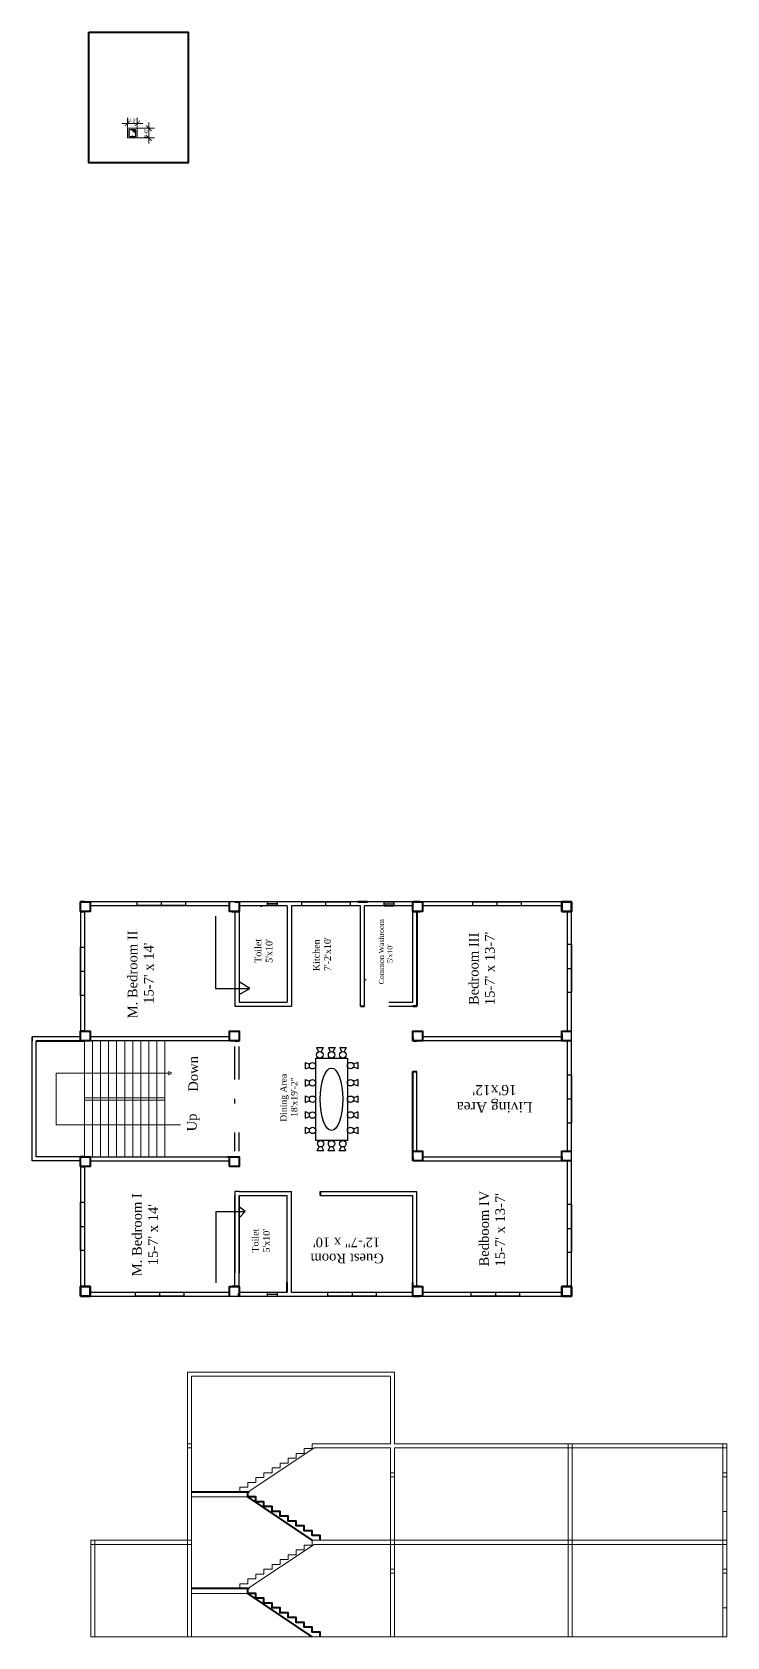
# Model space of a CAD drawing. Header units: inches. Extents: x -79350 to 491628, y -93215 to 155882.
# Drawn here: x -35092 to -34229, y -12106 to -10112 of the extents above; entities that cross this region are included whole.
import ezdxf

# ---------------------------------------------------------------- set-up
doc = ezdxf.new("R2010")
doc.units = ezdxf.units.IN
doc.header["$MEASUREMENT"] = 0
doc.layers.get('0').update_dxf_attribs({"lineweight": 30})
for name, color, linetype in [('Bar- 10 mm', 132, 'Continuous'), ('Bar- 16 mm', 5, 'Continuous'), ('ConcreteBody', 252, 'Continuous'), ('Furnitures', 30, 'Continuous'), ('Stairs', 7, 'Continuous'), ('Wall', 7, 'Continuous')]:
    doc.layers.add(name, color=color, linetype=linetype)
for name, color, linetype, lineweight in [('Column', 1, 'Continuous', 30), ('Letter', 7, 'Continuous', 20), ('LINE', 7, 'Continuous', 20)]:
    doc.layers.add(name, color=color, linetype=linetype, lineweight=lineweight)
doc.layers.add('Door', color=7, linetype='Continuous', lineweight=40, true_color=0x763422)
doc.layers.add('Window', color=7, linetype='Continuous', lineweight=30, true_color=0x6b99dd)
doc.styles.get("Standard").update_dxf_attribs({"font": 'times.ttf', "height": 12})
doc.styles.add('Text', font='times.ttf', dxfattribs={"width": 0.75, "height": 5})
doc.dimstyles.new('Grid Dimension', dxfattribs={"dimscale": 0, "dimtxt": 5, "dimasz": 7, "dimexe": 7, "dimexo": 1, "dimgap": 1, "dimtad": 1, "dimdec": 0, "dimlfac": -1, "dimzin": 3, "dimdsep": 46, "dimlunit": 3, "dimtxsty": 'Text', "dimblk": 'ARCHTICK', "dimcen": 0.9, "dimdle": 7, "dimclrt": 5, "dimadec": 0, "dimazin": 0, "dimtfac": 0.75, "dimtdec": 0, "dimtix": 1, "dimtofl": 0, "dimtmove": 0, "dimatfit": 0, "dimldrblk": 'ARCHTICK', "dimfxl": 1, "dimtolj": 1, "dimtzin": 0, "dimlwd": -1, "dimlwe": -1, "dimarcsym": 0})

# ---------------------------------------------------------------- blocks, each defined once
blk = doc.blocks.new('_ArchTick')
at = {"color": 0, "linetype": 'ByBlock', "const_width": 0.15}
blk.add_lwpolyline([(-0.5, -0.5), (0.5, 0.5)], dxfattribs=at)
blk = doc.blocks.new('*D388')
at = {"layer": 'Defpoints', "color": 0, "linetype": 'ByBlock', "lineweight": 40, "transparency": 16777216}
for p in [(-34973.5, -10225.5), (-34973.5, -10231.5), (-34961.5, -10231.5)]:
    blk.add_point(p, dxfattribs=at)
at = {"layer": 'LINE', "color": 0, "transparency": 16777216}
for p, q in [((-34954.5, -10225.5), (-34980.5, -10225.5)), ((-34973.5, -10230.5), (-34973.5, -10218.5)), ((-34961.5, -10230.5), (-34961.5, -10218.5))]:
    blk.add_line(p, q, dxfattribs=at)
at = {"layer": 'LINE', "color": 0, "linetype": 'ByBlock', "transparency": 16777216, "xscale": 7, "yscale": 7, "zscale": 7, "rotation": 180}
blk.add_blockref('_ArchTick', (-34973.5, -10225.5), dxfattribs=at)
at = {"layer": 'LINE', "color": 0, "linetype": 'ByBlock', "transparency": 16777216, "xscale": 7, "yscale": 7, "zscale": 7}
blk.add_blockref('_ArchTick', (-34961.5, -10225.5), dxfattribs=at)
at = {"layer": 'LINE', "color": 5, "linetype": 'ByBlock', "lineweight": 40, "transparency": 16777216, "insert": (-34967.5, -10222), "char_height": 5, "attachment_point": 5, "style": 'Text'}
blk.add_mtext('\\A1;1\'-0"', dxfattribs=at)
blk = doc.blocks.new('*D387')
at = {"layer": 'Defpoints', "color": 0, "linetype": 'ByBlock', "lineweight": 40, "transparency": 16777216}
for p in [(-34961.5, -10231.5), (-34961.5, -10243.5), (-34947, -10243.5)]:
    blk.add_point(p, dxfattribs=at)
at = {"layer": 'LINE', "color": 0, "transparency": 16777216}
for p, q in [((-34947, -10224.5), (-34947, -10250.5)), ((-34960.5, -10231.5), (-34940, -10231.5)), ((-34960.5, -10243.5), (-34940, -10243.5))]:
    blk.add_line(p, q, dxfattribs=at)
at = {"layer": 'LINE', "color": 0, "linetype": 'ByBlock', "transparency": 16777216, "xscale": 7, "yscale": 7, "zscale": 7}
for p, rotation in [((-34947, -10231.5), 90), ((-34947, -10243.5), 270)]:
    blk.add_blockref('_ArchTick', p, dxfattribs=dict(at, rotation=rotation))
at = {"layer": 'LINE', "color": 5, "linetype": 'ByBlock', "lineweight": 40, "transparency": 16777216, "insert": (-34950.5, -10237.5), "char_height": 5, "attachment_point": 5, "rotation": 90, "style": 'Text'}
blk.add_mtext('\\A1;1\'-0"', dxfattribs=at)

msp = doc.modelspace()

# ---------------------------------------------------------------- linework, layer by layer
for p, q in [((-35032, -11197.5), (-35032, -11192.5)), ((-35027, -11192.5), (-35032, -11192.5)), ((-35032, -11197.5), (-35032, -11360.5)), ((-34427, -11192.5), (-35027, -11192.5)), ((-35027, -11204.5), (-35027, -11353.5)), ((-34847, -11197.5), (-35020, -11197.5)), ((-34840, -11204.5), (-34840, -11322.5)), ((-34775, -11197.5), (-34835, -11197.5)), ((-34835, -11204.5), (-34835, -11317.5)), ((-34775, -11197.5), (-34775, -11317.5)), ((-34684, -11197.5), (-34770, -11197.5)), ((-34770, -11197.5), (-34770, -11322.5)), ((-34684, -11322.5), (-34684, -11197.5)), ((-34679, -11322.5), (-34679, -11197.5)), ((-34675.5, -11197.5), (-34679, -11197.5)), ((-34619, -11197.5), (-34675.5, -11197.5)), ((-34619, -11317.5), (-34619, -11197.5)), ((-34434, -11197.5), (-34607, -11197.5)), ((-34427, -11192.5), (-34422, -11192.5)), ((-34427, -11353.5), (-34427, -11204.5)), ((-34422, -11197.5), (-34422, -11192.5)), ((-34422, -11677.5), (-34422, -11197.5)), ((-34835, -11221.5), (-34835, -11317.5)), ((-34840, -11322.5), (-34770, -11322.5)), ((-34835, -11317.5), (-34775, -11317.5)), ((-34649, -11317.5), (-34619, -11317.5)), ((-34649, -11322.5), (-34619, -11322.5)), ((-35032, -11360.5), (-35092, -11360.5)), ((-35092, -11514.5), (-35092, -11360.5)), ((-35092, -11365.5), (-35092, -11365.5)), ((-35087, -11509.5), (-35087, -11365.5)), ((-35032, -11365.5), (-35027, -11365.5)), ((-34840, -11365.5), (-35027, -11365.5)), ((-34847, -11360.5), (-35020, -11360.5)), ((-34619, -11365.5), (-34619, -11360.5)), ((-34427, -11365.5), (-34614, -11365.5)), ((-34434, -11360.5), (-34607, -11360.5)), ((-34427, -11502.5), (-34427, -11365.5)), ((-34614, -11502.5), (-34614, -11403.49)), ((-35032, -11514.5), (-35092, -11514.5)), ((-35032, -11509.5), (-35087.04, -11509.5)), ((-35032, -11509.5), (-35027, -11509.5)), ((-35032, -11521.5), (-35032, -11677.5)), ((-35027, -11509.5), (-34840, -11509.5)), ((-35027, -11521.5), (-35027, -11670.5)), ((-35020, -11514.5), (-34847, -11514.5)), ((-34840, -11509.5), (-34840, -11509.62)), ((-34619, -11514.51), (-34619, -11509.5)), ((-34607, -11509.5), (-34434, -11509.5)), ((-34607, -11514.5), (-34434, -11514.5)), ((-34427, -11670.5), (-34427, -11514.5)), ((-34840, -11552.5), (-34840, -11653.5)), ((-34840, -11670.5), (-34840, -11557.5)), ((-34835, -11552.5), (-34770, -11552.5)), ((-34835, -11557.5), (-34835, -11654.17)), ((-34835, -11670.5), (-34835, -11557.5)), ((-34835, -11557.5), (-34775, -11557.5)), ((-34775, -11677.5), (-34775, -11557.5)), ((-34770, -11677.5), (-34770, -11552.5)), ((-34734, -11552.5), (-34614.04, -11552.5)), ((-34734, -11557.5), (-34619, -11557.5)), ((-34619, -11677.5), (-34619, -11557.5)), ((-34614, -11670.5), (-34614, -11552.5)), ((-35032, -11677.5), (-35032, -11682.5)), ((-35027, -11682.5), (-35032, -11682.5)), ((-35027, -11682.5), (-34427, -11682.5)), ((-35020, -11677.5), (-34847, -11677.5)), ((-34835, -11677.5), (-34775, -11677.5)), ((-34770, -11677.5), (-34619, -11677.5)), ((-34607, -11677.5), (-34434, -11677.5)), ((-34427, -11682.5), (-34422, -11682.5)), ((-34422, -11677.5), (-34422, -11682.5))]:
    msp.add_line(p, q)
at = {"lineweight": 20}
for p, q in [((-35027, -11509.5), (-35027.04, -11365.5)), ((-35017, -11509.5), (-35017, -11365.5)), ((-35007, -11509.5), (-35007, -11365.5)), ((-34997, -11509.5), (-34997, -11365.5)), ((-34987, -11509.5), (-34987, -11365.5)), ((-34977, -11509.5), (-34977, -11365.5)), ((-34967, -11509.5), (-34967, -11365.5)), ((-34957, -11509.5), (-34957, -11365.5)), ((-34947, -11509.5), (-34947, -11365.5)), ((-34937, -11509.5), (-34937, -11365.5)), ((-34927, -11509.5), (-34927, -11365.5)), ((-34922.03, -11405.4), (-35061.93, -11405.4)), ((-35061.93, -11405.4), (-35061.93, -11469.89)), ((-34922.03, -11407.44), (-34922.03, -11403.4)), ((-34922.03, -11403.4), (-34918.6, -11405.4)), ((-34922.03, -11407.44), (-34918.6, -11405.4)), ((-35027, -11436), (-34927, -11436)), ((-35027, -11439), (-34927, -11439)), ((-35061.93, -11469.89), (-34907.76, -11469.89))]:
    msp.add_line(p, q, dxfattribs=at)
at = {"color": 39, "lineweight": 25, "true_color": 0x633d32}
for p, q in [((-34738.57, -11373.72), (-34730.43, -11373.72)), ((-34738.57, -11373.72), (-34736.27, -11379.02)), ((-34730.43, -11373.72), (-34732.96, -11379.07)), ((-34723.89, -11373.72), (-34715.75, -11373.72)), ((-34723.89, -11373.72), (-34721.59, -11379.02)), ((-34715.75, -11373.72), (-34718.29, -11379.07)), ((-34709.93, -11373.72), (-34701.79, -11373.72)), ((-34709.93, -11373.72), (-34707.63, -11379.02)), ((-34701.79, -11373.72), (-34704.32, -11379.07)), ((-34752.6, -11400.25), (-34752.6, -11392.12)), ((-34752.6, -11392.12), (-34747.24, -11394.65)), ((-34752.6, -11400.25), (-34747.29, -11397.95)), ((-34687.4, -11400.35), (-34692.76, -11397.82)), ((-34687.4, -11392.21), (-34692.71, -11394.51)), ((-34687.4, -11392.21), (-34687.4, -11400.35)), ((-34752.6, -11421.5), (-34752.6, -11413.37)), ((-34752.6, -11413.37), (-34747.24, -11415.9)), ((-34752.6, -11421.5), (-34747.29, -11419.21)), ((-34687.4, -11421.73), (-34692.76, -11419.2)), ((-34687.4, -11413.59), (-34692.71, -11415.89)), ((-34687.4, -11413.59), (-34687.4, -11421.73)), ((-34752.6, -11441.85), (-34752.6, -11433.71)), ((-34752.6, -11433.71), (-34747.24, -11436.24)), ((-34752.6, -11441.85), (-34747.29, -11439.55)), ((-34687.4, -11442.2), (-34692.76, -11439.67)), ((-34687.4, -11434.07), (-34692.71, -11436.36)), ((-34687.4, -11434.07), (-34687.4, -11442.2)), ((-34752.6, -11461.48), (-34752.6, -11453.35)), ((-34752.6, -11453.35), (-34747.24, -11455.88)), ((-34752.6, -11461.48), (-34747.29, -11459.19)), ((-34687.4, -11461.71), (-34692.76, -11459.18)), ((-34687.4, -11453.57), (-34692.71, -11455.87)), ((-34687.4, -11453.57), (-34687.4, -11461.71)), ((-34752.55, -11480.58), (-34752.55, -11472.44)), ((-34752.55, -11472.44), (-34747.2, -11474.97)), ((-34752.55, -11480.58), (-34747.25, -11478.28)), ((-34687.4, -11480.81), (-34692.76, -11478.28)), ((-34687.4, -11472.68), (-34692.71, -11474.97)), ((-34687.4, -11472.68), (-34687.4, -11480.81)), ((-34737.8, -11502.2), (-34735.27, -11496.84)), ((-34729.67, -11502.2), (-34737.8, -11502.2)), ((-34729.67, -11502.2), (-34731.96, -11496.9)), ((-34724.24, -11502.2), (-34721.71, -11496.84)), ((-34716.11, -11502.2), (-34724.24, -11502.2)), ((-34716.11, -11502.2), (-34718.41, -11496.9)), ((-34710.43, -11502.2), (-34707.9, -11496.84)), ((-34702.29, -11502.2), (-34710.43, -11502.2)), ((-34702.29, -11502.2), (-34704.59, -11496.9))]:
    msp.add_line(p, q, dxfattribs=at)
at = {"color": 200, "lineweight": 20}
msp.add_line((-34918.6, -11405.4), (-34918.6, -11405.4), dxfattribs=at)
at = {"color": 39, "lineweight": 25, "true_color": 0x633d32}
msp.add_lwpolyline([(-34739.6, -11489.2), (-34739.6, -11386.71), (-34700.4, -11386.71), (-34700.4, -11489.2)], close=True, dxfattribs=at)
for centre in [(-34734.68, -11382.7), (-34720, -11382.7), (-34706.04, -11382.7), (-34743.61, -11396.36), (-34696.39, -11396.1), (-34743.61, -11417.61), (-34696.39, -11417.48), (-34743.61, -11437.96), (-34696.39, -11437.96), (-34743.61, -11457.59), (-34696.39, -11457.46), (-34743.57, -11476.69), (-34696.39, -11476.57), (-34733.56, -11493.21), (-34720, -11493.21), (-34706.18, -11493.21)]:
    msp.add_circle(centre, 4.01, dxfattribs=at)
at = {"layer": 'Bar- 10 mm', "linetype": 'Continuous', "lineweight": 0, "ltscale": 3}
for p, q in [((-34965.06, -10233.39), (-34966.77, -10235.1)), ((-34966.77, -10235.1), (-34966.49, -10235.37)), ((-34964.75, -10233.64), (-34966.49, -10235.37)), ((-34963.64, -10234.76), (-34965.41, -10236.52)), ((-34965.41, -10236.52), (-34965.13, -10236.8)), ((-34963.37, -10235.04), (-34965.13, -10236.8)), ((-34963.37, -10235.04), (-34963.39, -10235.06))]:
    msp.add_line(p, q, dxfattribs=at)
for points in [[(-34972, -10240.82), (-34972, -10234.18)], [(-34971.61, -10240.82), (-34971.61, -10234.18)], [(-34970.82, -10233), (-34964.18, -10233)], [(-34970.82, -10233.39), (-34964.18, -10233.39)], [(-34964.18, -10241.61), (-34970.82, -10241.61)], [(-34964.18, -10242), (-34970.82, -10242)], [(-34963.39, -10235.06), (-34963.39, -10240.82)], [(-34963, -10234.18), (-34963, -10240.82)]]:
    msp.add_lwpolyline(points, dxfattribs=at)
for centre, radius, start, end in [((-34970.82, -10234.18), 1.18, 90, 180), ((-34970.82, -10240.82), 1.18, 180, 270), ((-34970.82, -10234.18), 0.787, 90, 180), ((-34970.82, -10240.82), 0.787, 180, 270), ((-34964.18, -10234.18), 0.787, 0, 136.40322), ((-34964.18, -10234.18), 1.18, 313.08062, 90), ((-34964.18, -10234.18), 0.787, 313.08062, 90), ((-34964.18, -10240.82), 1.18, 270, 0), ((-34964.18, -10240.82), 0.787, 270, 0)]:
    msp.add_arc(centre, radius, start, end, dxfattribs=at)
at = {"layer": 'Bar- 16 mm', "color": 5, "linetype": 'Continuous', "lineweight": 0, "ltscale": 3, "const_width": 0.315}
for points in [[(-34971.45, -10237.5, -1), (-34971.13, -10237.5, -1)], [(-34971.41, -10233.81, 1), (-34971.09, -10233.81, 1)], [(-34971.41, -10241.19, -1), (-34971.09, -10241.19, -1)], [(-34967.5, -10233.87, -1), (-34967.5, -10233.55, -1)], [(-34967.5, -10241.13, 1), (-34967.5, -10241.45, 1)], [(-34963.63, -10237.5, 1), (-34963.95, -10237.5, 1)], [(-34963.59, -10233.81, -1), (-34963.91, -10233.81, -1)], [(-34963.59, -10241.19, 1), (-34963.91, -10241.19, 1)]]:
    msp.add_lwpolyline(points, format="xyb", close=True, dxfattribs=at)
at = {"layer": 'Bar- 16 mm', "linetype": 'Continuous', "lineweight": 0, "ltscale": 3}
for centre in [(-34971.29, -10237.5), (-34971.25, -10233.81), (-34971.25, -10241.19), (-34967.5, -10233.71), (-34967.5, -10241.29), (-34963.79, -10237.5), (-34963.75, -10233.81), (-34963.75, -10241.19)]:
    msp.add_circle(centre, 0.315, dxfattribs=at)
at = {"layer": 'Column'}
for p, q in [((-35032, -11197.5), (-35032, -11192.5)), ((-35032, -11192.5), (-35027.04, -11192.5)), ((-34684, -11192.5), (-34679, -11192.5)), ((-34619, -11192.5), (-34614, -11192.5)), ((-34619, -11192.5), (-34619, -11197.5)), ((-34427, -11192.5), (-34422, -11192.5)), ((-34422, -11197.5), (-34422, -11192.5)), ((-35092, -11365.5), (-35092, -11365.5)), ((-35032, -11365.5), (-35032, -11360.5)), ((-35027.04, -11365.5), (-35032, -11365.5)), ((-34840.29, -11365.5), (-34835, -11365.5)), ((-34619, -11365.5), (-34619, -11360.5)), ((-34619, -11365.5), (-34614, -11365.5)), ((-34427, -11365.5), (-34422, -11365.5)), ((-35032, -11509.5), (-35027.04, -11509.5)), ((-34835, -11509.5), (-34840, -11509.5)), ((-34619, -11514.51), (-34619, -11509.5)), ((-35032, -11682.5), (-35032, -11677.5)), ((-35027.04, -11682.5), (-35032, -11682.5)), ((-34835.04, -11679.5), (-34835.04, -11682.5)), ((-34619, -11677.5), (-34619, -11682.5)), ((-34619, -11682.5), (-34614, -11682.5)), ((-34427, -11682.5), (-34422, -11682.5)), ((-34422, -11682.5), (-34422, -11677.5))]:
    msp.add_line(p, q, dxfattribs=at)
at = {"layer": 'Column', "lineweight": 40}
for p, q in [((-35027, -11192.5), (-35032, -11192.5)), ((-35032, -11204.5), (-35027, -11204.5)), ((-34843.5, -11204.5), (-34835, -11204.5)), ((-34675.5, -11192.5), (-34687.5, -11192.5)), ((-34610.5, -11192.5), (-34619, -11192.5)), ((-34619, -11204.5), (-34610.5, -11204.5)), ((-34434, -11192.5), (-34434, -11204.5)), ((-34422, -11192.5), (-34434, -11192.5)), ((-34434, -11204.5), (-34422, -11204.5)), ((-34422, -11204.5), (-34422, -11192.5)), ((-35027, -11353.5), (-35032, -11353.5)), ((-35032, -11365.5), (-35027, -11365.5)), ((-34434, -11357), (-34434, -11365.5)), ((-35027, -11509.5), (-35032, -11509.5)), ((-35032, -11521.5), (-35027, -11521.5)), ((-34434, -11509.5), (-34434, -11514.5)), ((-35032, -11670.5), (-35032, -11682.5)), ((-35020, -11670.5), (-35032, -11670.5)), ((-35032, -11682.5), (-35020, -11682.5)), ((-35020, -11682.5), (-35020, -11670.5)), ((-34835, -11670.5), (-34843.5, -11670.5)), ((-34835.04, -11682.5), (-34835, -11682.5)), ((-34610.5, -11670.5), (-34619, -11670.5)), ((-34619, -11682.5), (-34610.5, -11682.5)), ((-34434, -11670.5), (-34434, -11682.5)), ((-34422, -11670.5), (-34434, -11670.5)), ((-34434, -11682.5), (-34422, -11682.5)), ((-34422, -11682.5), (-34422, -11670.5))]:
    msp.add_line(p, q, dxfattribs=at)
at = {"layer": 'Column', "color": 7, "lineweight": 40}
for points in [[(-35032, -11204.5), (-35032, -11192.5), (-35020, -11192.5), (-35020, -11204.5)], [(-35032, -11204.5), (-35032, -11192.5), (-35020, -11192.5), (-35020, -11204.5)], [(-34619, -11204.5), (-34619, -11192.5), (-34607, -11192.5), (-34607, -11204.5)], [(-34434, -11204.5), (-34434, -11192.5), (-34422, -11192.5), (-34422, -11204.5)], [(-34434, -11204.5), (-34434, -11192.5), (-34422, -11192.5), (-34422, -11204.5)], [(-35032, -11365.5), (-35032, -11353.5), (-35020, -11353.5), (-35020, -11365.5)], [(-35032, -11365.5), (-35032, -11353.5), (-35020, -11353.5), (-35020, -11365.5)], [(-34847, -11365.5), (-34847, -11353.5), (-34835, -11353.5), (-34835, -11365.5)], [(-34619, -11365.5), (-34619, -11353.5), (-34607, -11353.5), (-34607, -11365.5)], [(-34619, -11514.5), (-34619, -11502.5), (-34607, -11502.5), (-34607, -11514.5)], [(-35032, -11521.5), (-35032, -11509.5), (-35020, -11509.5), (-35020, -11521.5)], [(-35032, -11521.5), (-35032, -11509.5), (-35020, -11509.5), (-35020, -11521.5)], [(-34847, -11521.5), (-34847, -11509.5), (-34835, -11509.5), (-34835, -11521.5)], [(-35032, -11682.5), (-35032, -11670.5), (-35020, -11670.5), (-35020, -11682.5)], [(-34835, -11665.5), (-34835, -11665.5)], [(-34619, -11682.5), (-34619, -11670.5), (-34607, -11670.5), (-34607, -11682.5)], [(-34619, -11682.5), (-34619, -11670.5), (-34607, -11670.5), (-34607, -11682.5)], [(-34434, -11682.5), (-34434, -11670.5), (-34422, -11670.5), (-34422, -11682.5)], [(-34434, -11682.5), (-34434, -11670.5), (-34422, -11670.5), (-34422, -11682.5)]]:
    msp.add_lwpolyline(points, close=True, dxfattribs=at)
for points in [[(-34835, -11192.5), (-34835, -11204.5), (-34847, -11204.5), (-34847, -11192.5)], [(-34687.5, -11192.5), (-34675.5, -11192.5)], [(-34422, -11365.5), (-34434, -11365.5), (-34434, -11353.5), (-34422, -11353.5)], [(-34422, -11514.5), (-34434, -11514.5), (-34434, -11502.5), (-34422, -11502.5)], [(-34849.5, -11509.5), (-34837.5, -11509.5)], [(-34837.5, -11521.5), (-34847, -11521.5)], [(-34847, -11677.5), (-34847, -11670.5)], [(-34847, -11682.5), (-34847, -11670.5), (-34835, -11670.5), (-34835, -11682.5), (-34835.04, -11682.5)], [(-34835, -11670.5), (-34835, -11677.5)], [(-34775, -11677.5), (-34775, -11665.5)], [(-34619, -11677.5), (-34619, -11665.5)], [(-34607, -11670.5), (-34607, -11677.5)]]:
    msp.add_lwpolyline(points, dxfattribs=at)
at = {"layer": 'ConcreteBody', "linetype": 'Continuous', "lineweight": 0, "ltscale": 3}
msp.add_lwpolyline([(-34973.5, -10231.5), (-34961.5, -10231.5), (-34961.5, -10243.5), (-34973.5, -10243.5)], close=True, dxfattribs=at)
at = {"layer": 'Door'}
for p, q in [((-34840, -11192.5), (-34835, -11192.5)), ((-34807, -11198.92), (-34807, -11197.92)), ((-34677, -11289.5), (-34678, -11289.5)), ((-34840, -11365.5), (-34840.29, -11365.5)), ((-34840, -11365.5), (-34835, -11365.5)), ((-34619, -11360.5), (-34619, -11365.5)), ((-34619, -11365.5), (-34614, -11365.5)), ((-34840, -11509.5), (-34835, -11509.5)), ((-34619, -11509.5), (-34619, -11514.51)), ((-34619, -11514.51), (-34619, -11514.51)), ((-34835.04, -11682.5), (-34835.04, -11679.5))]:
    msp.add_line(p, q, dxfattribs=at)
msp.add_arc((-34617.39, -11513.23), 39.41, 274.88382, 274.93654, dxfattribs=at)
at = {"layer": 'Furnitures', "color": 39, "lineweight": 25, "true_color": 0x633d32}
msp.add_ellipse((-34720, -11437.96), major_axis=(0, 38.81), ratio=0.3605472, dxfattribs=at)
at = {"layer": 'LINE', "lineweight": 40}
for p, q in [((-34614.04, -11204.5), (-34614.04, -11322.5)), ((-34684, -11322.5), (-34679, -11322.5)), ((-34614.04, -11322.5), (-34619, -11322.5)), ((-34619, -11322.5), (-34614.04, -11322.5)), ((-35087, -11365.5), (-35032, -11365.5)), ((-34619, -11509.5), (-34619, -11403.5)), ((-34619, -11403.5), (-34614, -11403.5)), ((-34734, -11552.5), (-34734, -11557.5)), ((-34744, -11986), (-34824, -11932)), ((-34744, -12106), (-34824, -12052))]:
    msp.add_line(p, q, dxfattribs=at)
at = {"layer": 'LINE'}
for p, q in [((-34899, -11866), (-34899, -11777)), ((-34899, -11777), (-34642, -11777)), ((-34894, -11866), (-34894, -11782)), ((-34894, -11782), (-34647, -11782)), ((-34647, -11866), (-34647, -11782)), ((-34642, -11866), (-34642, -11777)), ((-34899, -11986), (-34899, -11866)), ((-34899, -11866), (-34894, -11866)), ((-34899, -11871), (-34894, -11871)), ((-34894, -11986), (-34894, -11866)), ((-34824, -11926), (-34741.5, -11871)), ((-34647, -11871), (-34741.5, -11871)), ((-34647, -11866), (-34734, -11866)), ((-34647, -11986), (-34647, -11871)), ((-34229, -11866), (-34642, -11866)), ((-34642, -11986), (-34642, -11871)), ((-34229, -11871), (-34642, -11871)), ((-34426, -11986), (-34426, -11866)), ((-34421, -11986), (-34421, -11866)), ((-34234, -11986), (-34234, -11866)), ((-34229, -11986), (-34229, -11866)), ((-34894, -11926), (-34822.07, -11926)), ((-34894, -11932), (-34824, -11932)), ((-35019, -12106), (-35019, -11986)), ((-34899, -11986), (-35019, -11986)), ((-34899, -11991), (-35019, -11991)), ((-35014, -12106), (-35014, -11986)), ((-34899, -12106), (-34899, -11986)), ((-34899, -11986), (-34894, -11986)), ((-34899, -11991), (-34894, -11991)), ((-34894, -12106), (-34894, -11986)), ((-34824, -12046), (-34741.5, -11991)), ((-34744, -11986), (-34734, -11986)), ((-34229, -11991), (-34741.5, -11991)), ((-34229, -11986), (-34734, -11986)), ((-34647, -12106), (-34647, -11986)), ((-34642, -12106), (-34642, -11986)), ((-34426, -12106), (-34426, -11986)), ((-34421, -12106), (-34421, -11986)), ((-34234, -12106), (-34234, -11986)), ((-34229, -12106), (-34229, -11986)), ((-34894, -12046), (-34822.07, -12046)), ((-34894, -12052), (-34824, -12052)), ((-34229, -12106), (-35019, -12106)), ((-34744, -12106), (-34734, -12106))]:
    msp.add_line(p, q, dxfattribs=at)
at = {"layer": 'LINE', "color": 6, "linetype": 'ByBlock', "lineweight": 40}
msp.add_lwpolyline([(-35021.5, -10112), (-34898, -10112), (-34898, -10274.5), (-35021.5, -10274.5)], close=True, dxfattribs=at)
at = {"layer": 'LINE'}
for points in [[(-34834, -11926), (-34834, -11920), (-34824, -11920), (-34824, -11914), (-34814, -11914), (-34814, -11908), (-34804, -11908), (-34804, -11902), (-34794, -11902), (-34794, -11896), (-34784, -11896), (-34784, -11890), (-34774, -11890), (-34774, -11884), (-34764, -11884), (-34764, -11878), (-34754, -11878), (-34754, -11872), (-34744, -11872), (-34744, -11866), (-34734, -11866)], [(-34834, -12046), (-34834, -12040), (-34824, -12040), (-34824, -12034), (-34814, -12034), (-34814, -12028), (-34804, -12028), (-34804, -12022), (-34794, -12022), (-34794, -12016), (-34784, -12016), (-34784, -12010), (-34774, -12010), (-34774, -12004), (-34764, -12004), (-34764, -11998), (-34754, -11998), (-34754, -11992), (-34744, -11992), (-34744, -11986), (-34734, -11986)]]:
    msp.add_lwpolyline(points, dxfattribs=at)
for points in [[(-34642, -11902), (-34647, -11902), (-34647, -11907), (-34642, -11907)], [(-34229, -11902), (-34234, -11902), (-34234, -11907), (-34229, -11907)], [(-34229, -11907), (-34234, -11907), (-34234, -11950), (-34229, -11950)], [(-34642, -12022), (-34647, -12022), (-34647, -12027), (-34642, -12027)], [(-34229, -12022), (-34234, -12022), (-34234, -12027), (-34229, -12027)], [(-34229, -12027), (-34234, -12027), (-34234, -12070), (-34229, -12070)]]:
    msp.add_lwpolyline(points, close=True, dxfattribs=at)
at = {"layer": 'LINE', "lineweight": 40}
for points in [[(-34794, -11950), (-34794, -11944), (-34804, -11944), (-34804, -11938), (-34814, -11938), (-34814, -11932), (-34824, -11932), (-34824, -11926), (-34834, -11926), (-34888.57, -11926), (-34894, -11926)], [(-34734, -11986), (-34734, -11980), (-34744, -11980), (-34744, -11974), (-34754, -11974), (-34754, -11968), (-34764, -11968), (-34764, -11962), (-34774, -11962), (-34774, -11956), (-34784, -11956), (-34784, -11950), (-34794, -11950), (-34794, -11944)], [(-34794, -12070), (-34794, -12064), (-34804, -12064), (-34804, -12058), (-34814, -12058), (-34814, -12052), (-34824, -12052), (-34824, -12046), (-34834, -12046), (-34888.57, -12046), (-34894, -12046)], [(-34734, -12106), (-34734, -12100), (-34744, -12100), (-34744, -12094), (-34754, -12094), (-34754, -12088), (-34764, -12088), (-34764, -12082), (-34774, -12082), (-34774, -12076), (-34784, -12076), (-34784, -12070), (-34794, -12070), (-34794, -12064)]]:
    msp.add_lwpolyline(points, dxfattribs=at)
at = {"layer": 'Wall'}
for p, q in [((-34835, -11204.5), (-34835, -11197.5)), ((-34614.04, -11317.5), (-34614.04, -11204.5)), ((-35092, -11360.5), (-35092, -11360.5)), ((-35092, -11360.5), (-35092, -11365.5)), ((-34840, -11413.5), (-34840, -11372.5)), ((-34835, -11413.5), (-34835, -11372.5)), ((-34619, -11509.5), (-34619, -11403.5)), ((-34614.04, -11403.5), (-34619, -11403.5)), ((-34840, -11443.42), (-34840, -11437.5)), ((-34840, -11502.5), (-34840, -11479.42)), ((-34835, -11502.5), (-34835, -11479.42)), ((-35092, -11514.5), (-35092, -11509.5)), ((-35087.04, -11514.5), (-35092, -11514.5)), ((-35027, -11514.62), (-35027.04, -11514.62)), ((-34835, -11552.5), (-34840, -11552.5)), ((-34734, -11557.5), (-34734, -11552.5)), ((-34863.5, -11666), (-34863.5, -11577.5)), ((-34863.5, -11577.5), (-34827.5, -11577.5)), ((-34827.5, -11577.5), (-34835, -11571.5)), ((-34835, -11571.5), (-34835, -11585.5)), ((-34835, -11585.5), (-34827.5, -11577.5)), ((-34835, -11670.5), (-34835, -11677.5))]:
    msp.add_line(p, q, dxfattribs=at)
at = {"layer": 'Wall', "color": 1, "lineweight": 40}
for p, q in [((-34840, -11509.5), (-34835, -11509.5)), ((-34835, -11682.5), (-34835.04, -11682.5)), ((-34835, -11677.5), (-34835, -11682.5))]:
    msp.add_line(p, q, dxfattribs=at)
at = {"layer": 'Wall'}
msp.add_lwpolyline([(-34864, -11210.5), (-34864, -11300.5), (-34821.5, -11300.5), (-34835, -11292), (-34835, -11308), (-34821.5, -11300.5)], dxfattribs=at)
at = {"layer": 'Window'}
for p, q in [((-34961.59, -11192.42), (-34901.59, -11192.42)), ((-34961.59, -11197.42), (-34961.59, -11192.42)), ((-34901.59, -11197.42), (-34961.59, -11197.42)), ((-34931.59, -11192.42), (-34931.59, -11197.42)), ((-34901.59, -11192.42), (-34901.59, -11197.42)), ((-34799.59, -11192.42), (-34787.59, -11192.42)), ((-34799.59, -11197.42), (-34799.59, -11192.42)), ((-34799.59, -11192.42), (-34787.59, -11192.42)), ((-34799.59, -11192.42), (-34787.59, -11192.42)), ((-34799.59, -11192.42), (-34787.59, -11192.42)), ((-34799.59, -11194.92), (-34787.59, -11194.92)), ((-34787.59, -11197.42), (-34799.59, -11197.42)), ((-34799.59, -11197.42), (-34787.59, -11197.42)), ((-34787.59, -11192.42), (-34787.59, -11197.42)), ((-34757, -11197.5), (-34757, -11192.5)), ((-34757, -11192.5), (-34697, -11192.5)), ((-34697, -11197.5), (-34757, -11197.5)), ((-34727, -11197.5), (-34727, -11192.5)), ((-34697, -11192.5), (-34702, -11192.5)), ((-34697, -11192.5), (-34697, -11197.5)), ((-34654.59, -11192.5), (-34642.59, -11192.5)), ((-34654.59, -11197.5), (-34654.59, -11192.5)), ((-34654.59, -11192.5), (-34642.59, -11192.5)), ((-34654.59, -11192.5), (-34642.59, -11192.5)), ((-34654.59, -11192.5), (-34642.59, -11192.5)), ((-34654.59, -11195), (-34642.59, -11195)), ((-34642.59, -11197.5), (-34654.59, -11197.5)), ((-34654.59, -11197.5), (-34642.59, -11197.5)), ((-34642.59, -11192.5), (-34642.59, -11197.5)), ((-34544.59, -11192.5), (-34484.59, -11192.5)), ((-34544.59, -11197.5), (-34544.59, -11192.5)), ((-34484.59, -11197.5), (-34544.59, -11197.5)), ((-34514.59, -11192.5), (-34514.59, -11197.5)), ((-34484.59, -11192.5), (-34484.59, -11197.5)), ((-34427, -11305.42), (-34427, -11245.42)), ((-34427, -11245.42), (-34422, -11245.42)), ((-34422, -11245.42), (-34422, -11305.42)), ((-35032, -11309), (-35032, -11249)), ((-35032, -11249), (-35027, -11249)), ((-35027, -11249), (-35027, -11309)), ((-35032, -11279), (-35027, -11279)), ((-34427, -11275.42), (-34422, -11275.42)), ((-34422, -11305.42), (-34427, -11305.42)), ((-35027, -11309), (-35032, -11309)), ((-34427, -11467.5), (-34427, -11407.5)), ((-34427, -11407.5), (-34422, -11407.5)), ((-34422, -11407.5), (-34422, -11467.5)), ((-34427, -11437.5), (-34422, -11437.5)), ((-34422, -11467.5), (-34427, -11467.5)), ((-35032, -11626), (-35032, -11566)), ((-35032, -11566), (-35027, -11566)), ((-35027, -11566), (-35027, -11626)), ((-34427, -11628.5), (-34427, -11568.5)), ((-34427, -11568.5), (-34422, -11568.5)), ((-34422, -11568.5), (-34422, -11628.5)), ((-35032, -11596), (-35027, -11596)), ((-34427, -11598.5), (-34422, -11598.5)), ((-35027, -11626), (-35032, -11626)), ((-34422, -11628.5), (-34427, -11628.5)), ((-34963.59, -11677.5), (-34903.59, -11677.5)), ((-34963.59, -11682.5), (-34963.59, -11677.5)), ((-34903.59, -11682.5), (-34963.59, -11682.5)), ((-34933.59, -11677.5), (-34933.59, -11682.5)), ((-34903.59, -11677.5), (-34903.59, -11682.5)), ((-34799.59, -11682.5), (-34799.59, -11677.5)), ((-34799.59, -11677.5), (-34787.59, -11677.5)), ((-34799.59, -11680), (-34787.59, -11680)), ((-34799.59, -11682.5), (-34787.59, -11682.5)), ((-34787.59, -11677.5), (-34787.59, -11682.5)), ((-34724.59, -11677.5), (-34664.59, -11677.5)), ((-34724.59, -11682.5), (-34724.59, -11677.5)), ((-34664.59, -11682.5), (-34724.59, -11682.5)), ((-34694.59, -11677.5), (-34694.59, -11682.5)), ((-34664.59, -11677.5), (-34664.59, -11682.5)), ((-34546.59, -11677.5), (-34486.59, -11677.5)), ((-34546.59, -11682.5), (-34546.59, -11677.5)), ((-34486.59, -11682.5), (-34546.59, -11682.5)), ((-34516.59, -11677.5), (-34516.59, -11682.5)), ((-34486.59, -11677.5), (-34486.59, -11682.5))]:
    msp.add_line(p, q, dxfattribs=at)

# ---------------------------------------------------------------- texts
at = {"layer": 'Letter', "attachment_point": 1}
for s, width, gutter_width, heights, insert, char_height, rotation in [("Common Washroom^J           5'x10'", 93.1404, 31.73, [17.19], (-34661.29, -11295.11), 6.3452, 90), ("M. Bedroom II^J    15-7' x 14'", 143.7063, 60, [47.61], (-34973.22, -11337.5), 12, 90), ("Toilet^J5'x10'", 97.678, 41.31, [0], (-34815.5, -11268.5), 8.2616, 90), ("       Kitchen^J       7'-2'x10'", 97.678, 41.31, [0], (-34742.98, -11300.61), 8.2616, 90), ("Bedroom III^J15-7' x 13-7'", 143.7063, 60, [47.61], (-34549.5, -11321), 12, 90), ('Dining Area ^J  18\'x19\'-2"', 95.1702, 39.74, [31.53], (-34783.65, -11465.92), 7.9471, 90), ("Living Area ^J    16'x12'", 153.1953, 63.96, [50.75], (-34470.59, -11454.35), 12.7924, 180), ("M. Bedroom I^J   15-7' x 14'", 143.7063, 60, [47.61], (-34967.79, -11657.88), 12, 90), (" Bedboom IV^J 15-7' x 13-7'", 143.7063, 60, [47.61], (-34536.62, -11650.25), 12, 90), ("Toilet^J5'x10'", 97.678, 41.31, [0], (-34818.89, -11628.5), 8.2616, 90), ('Guest Room^J 12\'-7" x 10\'', 159.6277, 60, [0], (-34655.14, -11641.84), 12, 180)]:
    msp.add_mtext_dynamic_manual_height_columns(s, width=width, gutter_width=gutter_width, heights=heights, dxfattribs=dict(at, insert=insert, char_height=char_height, rotation=rotation))
at = {"layer": 'Stairs', "char_height": 12, "attachment_point": 1, "rotation": 90}
for s, width, insert in [('Down', 86.0171, (-34897.9, -11428.62)), ('Up', 69.7229, (-34899.68, -11477.86))]:
    msp.add_mtext_dynamic_manual_height_columns(s, width=width, gutter_width=60, heights=[0], dxfattribs=dict(at, insert=insert))

# ---------------------------------------------------------------- dimensions: what is measured, and where the dimension line sits
at = {"layer": 'LINE', "color": 6, "linetype": 'ByBlock', "lineweight": 40}
dim = msp.add_linear_dim(base=(-34973.5, -10225.5), p1=(-34961.5, -10231.5), p2=(-34973.5, -10231.5), dimstyle='Grid Dimension', override={"dimscale": 1}, dxfattribs=at)
dim.commit()
dim.dimension.update_dxf_attribs({"geometry": '*D388', "text_midpoint": (-34967.5, -10221.96)})
dim = msp.add_linear_dim(base=(-34947, -10243.5), p1=(-34961.5, -10231.5), p2=(-34961.5, -10243.5), angle=90, dimstyle='Grid Dimension', override={"dimscale": 1}, dxfattribs=at)
dim.commit()
dim.dimension.update_dxf_attribs({"geometry": '*D387', "text_midpoint": (-34950.54, -10237.5)})

doc.saveas('drawing.dxf')
